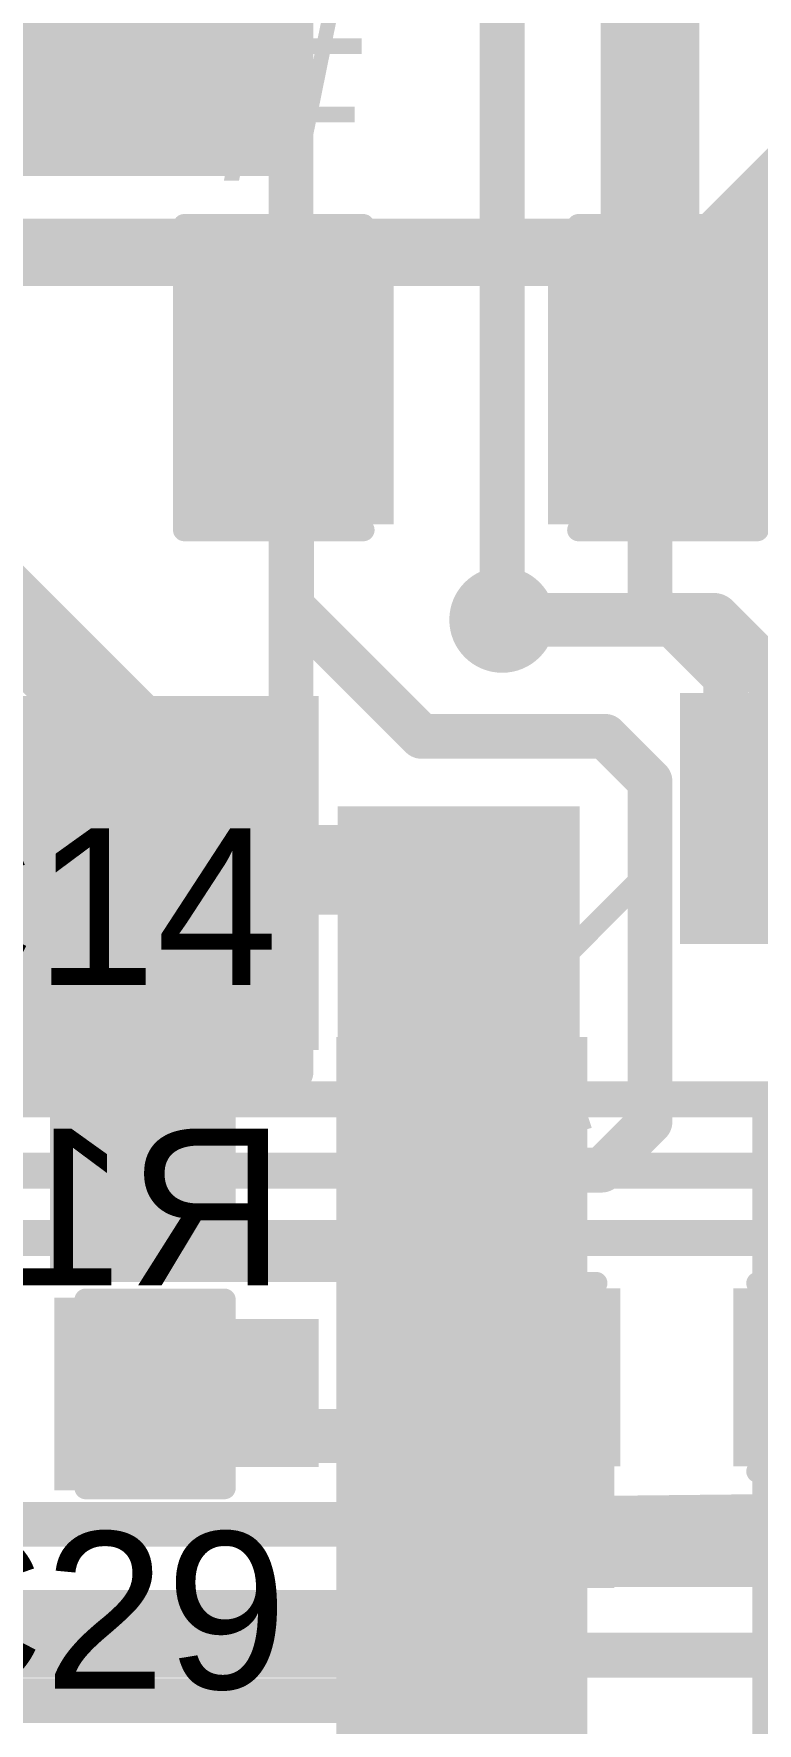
# Model space of a CAD drawing. Header units: millimetres. Extents: x -1.46 to 1.41, y -0.13 to 2.68.
# Drawn here: x 0.2414 to 0.4029, y 0.6228 to 0.9997 of the extents above; entities that cross this region are included whole.
import ezdxf

# ---------------------------------------------------------------- set-up
doc = ezdxf.new("R2010")
doc.units = ezdxf.units.MM
doc.header["$MEASUREMENT"] = 0
for name, color, linetype in [('BottomLayer', 5, 'Continuous'), ('BottomOverlay', 54, 'Continuous'), ('BottomPaste', 16, 'Continuous'), ('BottomSolder', 6, 'Continuous'), ('Mechanical2', 216, 'Continuous'), ('TopLayer', 1, 'Continuous'), ('TopOverlay', 2, 'Continuous'), ('TopPaste', 8, 'Continuous'), ('TopSolder', 216, 'Continuous'), ('ViaHoleLayer', 16, 'Continuous')]:
    doc.layers.add(name, color=color, linetype=linetype)
doc.styles.add('Arial', font='arial.ttf', dxfattribs={"height": 0.2})

# ---------------------------------------------------------------- blocks, each defined once
blk = doc.blocks.new('CAP0805_58')
at = {"layer": 'TopLayer'}
for points in [[(-0.06, 0.03), (-0.02, 0.03), (-0.02, -0.03), (-0.06, -0.03)], [(0.02, 0.03), (0.06, 0.03), (0.06, -0.03), (0.02, -0.03)]]:
    blk.add_hatch(color=1, dxfattribs=at).paths.add_polyline_path(points)
at = {"layer": 'TopPaste'}
for points in [[(-0.06, 0.03), (-0.02, 0.03), (-0.02, -0.03), (-0.06, -0.03)], [(0.02, 0.03), (0.06, 0.03), (0.06, -0.03), (0.02, -0.03)]]:
    blk.add_hatch(color=8, dxfattribs=at).paths.add_polyline_path(points)
at = {"layer": 'TopSolder'}
for points in [[(-0.0627559, 0.0327559), (-0.0172441, 0.0327559), (-0.0172441, -0.0327559), (-0.0627559, -0.0327559)], [(0.0172441, 0.0327559), (0.0627559, 0.0327559), (0.0627559, -0.0327559), (0.0172441, -0.0327559)]]:
    blk.add_hatch(color=216, dxfattribs=at).paths.add_polyline_path(points)
at = {"layer": 'TopOverlay', "const_width": 0.005}
for points in [[(-0.024, 0.034), (-0.064, 0.034)], [(-0.064, 0.034), (-0.064, -0.034)], [(0.064, 0.034), (0.024, 0.034)], [(0.064, 0.034), (0.064, -0.034)], [(-0.024, -0.034), (-0.064, -0.034)], [(0.064, -0.034), (0.024, -0.034)]]:
    blk.add_lwpolyline(points, dxfattribs=at)
at = {"layer": 'TopOverlay', "const_width": 0.0025}
for points in [[(-0.06525, 0.034, 1), (-0.06275, 0.034, 1)], [(-0.06525, 0.034, 1), (-0.06275, 0.034, 1)], [(-0.02525, 0.034, 1), (-0.02275, 0.034, 1)], [(0.02275, 0.034, 1), (0.02525, 0.034, 1)], [(0.06275, 0.034, 1), (0.06525, 0.034, 1)], [(0.06275, 0.034, 1), (0.06525, 0.034, 1)], [(-0.06525, -0.034, 1), (-0.06275, -0.034, 1)], [(-0.06525, -0.034, 1), (-0.06275, -0.034, 1)], [(-0.02525, -0.034, 1), (-0.02275, -0.034, 1)], [(0.02275, -0.034, 1), (0.02525, -0.034, 1)], [(0.06275, -0.034, 1), (0.06525, -0.034, 1)], [(0.06275, -0.034, 1), (0.06525, -0.034, 1)]]:
    blk.add_lwpolyline(points, format="xyb", close=True, dxfattribs=at)
blk = doc.blocks.new('CAP_0603_B_74')
at = {"layer": 'BottomLayer'}
for points in [[(-0.045, -0.0175), (-0.045, 0.0175), (-0.015, 0.0175), (-0.015, -0.0175)], [(0.015, -0.0175), (0.015, 0.0175), (0.045, 0.0175), (0.045, -0.0175)]]:
    blk.add_hatch(color=5, dxfattribs=at).paths.add_polyline_path(points)
at = {"layer": 'BottomPaste'}
for points in [[(-0.045, -0.0175), (-0.045, 0.0175), (-0.015, 0.0175), (-0.015, -0.0175)], [(0.015, -0.0175), (0.015, 0.0175), (0.045, 0.0175), (0.045, -0.0175)]]:
    blk.add_hatch(color=16, dxfattribs=at).paths.add_polyline_path(points)
at = {"layer": 'BottomSolder'}
for points in [[(-0.0473622, -0.0198622), (-0.0473622, 0.0198622), (-0.0126378, 0.0198622), (-0.0126378, -0.0198622)], [(0.0126378, -0.0198622), (0.0126378, 0.0198622), (0.0473622, 0.0198622), (0.0473622, -0.0198622)]]:
    blk.add_hatch(color=6, dxfattribs=at).paths.add_polyline_path(points)
at = {"layer": 'BottomOverlay', "const_width": 0.005}
for points in [[(-0.049, 0.021), (-0.049, -0.021)], [(-0.018, 0.021), (-0.049, 0.021)], [(0.049, 0.021), (0.018, 0.021)], [(0.049, 0.021), (0.049, -0.021)], [(-0.018, -0.021), (-0.049, -0.021)], [(0.049, -0.021), (0.018, -0.021)]]:
    blk.add_lwpolyline(points, dxfattribs=at)
at = {"layer": 'BottomOverlay', "const_width": 0.0025}
for points in [[(-0.05025, 0.021, 1), (-0.04775, 0.021, 1)], [(-0.05025, 0.021, 1), (-0.04775, 0.021, 1)], [(-0.01925, 0.021, 1), (-0.01675, 0.021, 1)], [(0.01675, 0.021, 1), (0.01925, 0.021, 1)], [(0.04775, 0.021, 1), (0.05025, 0.021, 1)], [(0.04775, 0.021, 1), (0.05025, 0.021, 1)], [(-0.05025, -0.021, 1), (-0.04775, -0.021, 1)], [(-0.05025, -0.021, 1), (-0.04775, -0.021, 1)], [(-0.01925, -0.021, 1), (-0.01675, -0.021, 1)], [(0.01675, -0.021, 1), (0.01925, -0.021, 1)], [(0.04775, -0.021, 1), (0.05025, -0.021, 1)], [(0.04775, -0.021, 1), (0.05025, -0.021, 1)]]:
    blk.add_lwpolyline(points, format="xyb", close=True, dxfattribs=at)
blk = doc.blocks.new('CAP_0603_87')
at = {"layer": 'TopLayer'}
for points in [[(-0.015, 0.0175), (-0.015, -0.0175), (-0.045, -0.0175), (-0.045, 0.0175)], [(0.045, 0.0175), (0.045, -0.0175), (0.015, -0.0175), (0.015, 0.0175)]]:
    blk.add_hatch(color=1, dxfattribs=at).paths.add_polyline_path(points)
at = {"layer": 'TopPaste'}
for points in [[(-0.015, 0.0175), (-0.015, -0.0175), (-0.045, -0.0175), (-0.045, 0.0175)], [(0.045, 0.0175), (0.045, -0.0175), (0.015, -0.0175), (0.015, 0.0175)]]:
    blk.add_hatch(color=8, dxfattribs=at).paths.add_polyline_path(points)
at = {"layer": 'TopSolder'}
for points in [[(-0.0126378, 0.0198622), (-0.0126378, -0.0198622), (-0.0473622, -0.0198622), (-0.0473622, 0.0198622)], [(0.0473622, 0.0198622), (0.0473622, -0.0198622), (0.0126378, -0.0198622), (0.0126378, 0.0198622)]]:
    blk.add_hatch(color=216, dxfattribs=at).paths.add_polyline_path(points)
at = {"layer": 'TopOverlay', "const_width": 0.005}
for points in [[(-0.018, 0.021), (-0.049, 0.021)], [(-0.049, 0.021), (-0.049, -0.021)], [(0.049, 0.021), (0.018, 0.021)], [(0.049, 0.021), (0.049, -0.021)], [(-0.018, -0.021), (-0.049, -0.021)], [(0.049, -0.021), (0.018, -0.021)]]:
    blk.add_lwpolyline(points, dxfattribs=at)
at = {"layer": 'TopOverlay', "const_width": 0.0025}
for points in [[(-0.05025, 0.021, 1), (-0.04775, 0.021, 1)], [(-0.05025, 0.021, 1), (-0.04775, 0.021, 1)], [(-0.01925, 0.021, 1), (-0.01675, 0.021, 1)], [(0.01675, 0.021, 1), (0.01925, 0.021, 1)], [(0.04775, 0.021, 1), (0.05025, 0.021, 1)], [(0.04775, 0.021, 1), (0.05025, 0.021, 1)], [(-0.05025, -0.021, 1), (-0.04775, -0.021, 1)], [(-0.05025, -0.021, 1), (-0.04775, -0.021, 1)], [(-0.01925, -0.021, 1), (-0.01675, -0.021, 1)], [(0.01675, -0.021, 1), (0.01925, -0.021, 1)], [(0.04775, -0.021, 1), (0.05025, -0.021, 1)], [(0.04775, -0.021, 1), (0.05025, -0.021, 1)]]:
    blk.add_lwpolyline(points, format="xyb", close=True, dxfattribs=at)
blk = doc.blocks.new('CAP_0603_97')
at = {"layer": 'TopLayer'}
for points in [[(-0.015, 0.0175), (-0.015, -0.0175), (-0.045, -0.0175), (-0.045, 0.0175)], [(0.045, 0.0175), (0.045, -0.0175), (0.015, -0.0175), (0.015, 0.0175)]]:
    blk.add_hatch(color=1, dxfattribs=at).paths.add_polyline_path(points)
at = {"layer": 'TopPaste'}
for points in [[(-0.015, 0.0175), (-0.015, -0.0175), (-0.045, -0.0175), (-0.045, 0.0175)], [(0.045, 0.0175), (0.045, -0.0175), (0.015, -0.0175), (0.015, 0.0175)]]:
    blk.add_hatch(color=8, dxfattribs=at).paths.add_polyline_path(points)
at = {"layer": 'TopSolder'}
for points in [[(-0.011, 0.0215), (-0.011, -0.0215), (-0.049, -0.0215), (-0.049, 0.0215)], [(0.049, 0.0215), (0.049, -0.0215), (0.011, -0.0215), (0.011, 0.0215)]]:
    blk.add_hatch(color=216, dxfattribs=at).paths.add_polyline_path(points)
at = {"layer": 'TopOverlay', "const_width": 0.005}
for points in [[(-0.018, 0.021), (-0.049, 0.021)], [(-0.049, 0.021), (-0.049, -0.021)], [(0.049, 0.021), (0.018, 0.021)], [(0.049, 0.021), (0.049, -0.021)], [(-0.018, -0.021), (-0.049, -0.021)], [(0.049, -0.021), (0.018, -0.021)]]:
    blk.add_lwpolyline(points, dxfattribs=at)
at = {"layer": 'TopOverlay', "const_width": 0.0025}
for points in [[(-0.05025, 0.021, 1), (-0.04775, 0.021, 1)], [(-0.05025, 0.021, 1), (-0.04775, 0.021, 1)], [(-0.01925, 0.021, 1), (-0.01675, 0.021, 1)], [(0.01675, 0.021, 1), (0.01925, 0.021, 1)], [(0.04775, 0.021, 1), (0.05025, 0.021, 1)], [(0.04775, 0.021, 1), (0.05025, 0.021, 1)], [(-0.05025, -0.021, 1), (-0.04775, -0.021, 1)], [(-0.05025, -0.021, 1), (-0.04775, -0.021, 1)], [(-0.01925, -0.021, 1), (-0.01675, -0.021, 1)], [(0.01675, -0.021, 1), (0.01925, -0.021, 1)], [(0.04775, -0.021, 1), (0.05025, -0.021, 1)], [(0.04775, -0.021, 1), (0.05025, -0.021, 1)]]:
    blk.add_lwpolyline(points, format="xyb", close=True, dxfattribs=at)
blk = doc.blocks.new('RES_2512_B_136')
at = {"layer": 'BottomLayer'}
for points in [[(-0.15944875, 0.06692915), (-0.09645665, 0.06692915), (-0.09645665, -0.06692915), (-0.15944875, -0.06692915)], [(0.09645675, 0.06692915), (0.15944885, 0.06692915), (0.15944885, -0.06692915), (0.09645675, -0.06692915)]]:
    blk.add_hatch(color=5, dxfattribs=at).paths.add_polyline_path(points)
at = {"layer": 'BottomPaste'}
for points in [[(-0.15944875, 0.06692915), (-0.09645665, 0.06692915), (-0.09645665, -0.06692915), (-0.15944875, -0.06692915)], [(0.09645675, 0.06692915), (0.15944885, 0.06692915), (0.15944885, -0.06692915), (0.09645675, -0.06692915)]]:
    blk.add_hatch(color=16, dxfattribs=at).paths.add_polyline_path(points)
at = {"layer": 'BottomSolder'}
for points in [[(-0.16344875, 0.07092915), (-0.09245665, 0.07092915), (-0.09245665, -0.07092915), (-0.16344875, -0.07092915)], [(0.09245675, 0.07092915), (0.16344885, 0.07092915), (0.16344885, -0.07092915), (0.09245675, -0.07092915)]]:
    blk.add_hatch(color=6, dxfattribs=at).paths.add_polyline_path(points)
at = {"layer": 'BottomOverlay', "const_width": 0.01}
for points in [[(-0.167, -0.073), (-0.167, 0.073)], [(0.1667936, 0.073), (-0.167, 0.073)], [(0.1667936, -0.073), (0.1667936, 0.073)], [(0.1667936, -0.073), (-0.167, -0.073)]]:
    blk.add_lwpolyline(points, dxfattribs=at)
at = {"layer": 'BottomOverlay', "const_width": 0.005}
for points in [[(-0.1695, 0.073, 1), (-0.1645, 0.073, 1)], [(-0.1695, 0.073, 1), (-0.1645, 0.073, 1)], [(0.1642936, 0.073, 1), (0.1692936, 0.073, 1)], [(0.1642936, 0.073, 1), (0.1692936, 0.073, 1)], [(-0.1695, -0.073, 1), (-0.1645, -0.073, 1)], [(-0.1695, -0.073, 1), (-0.1645, -0.073, 1)], [(0.1642936, -0.073, 1), (0.1692936, -0.073, 1)], [(0.1642936, -0.073, 1), (0.1692936, -0.073, 1)]]:
    blk.add_lwpolyline(points, format="xyb", close=True, dxfattribs=at)
blk = doc.blocks.new('48_TQFP_EP__7X7__158')
at = {"layer": 'TopLayer'}
for points in [[(-0.1019685, 0.19133865), (-0.1019685, 0.14330715), (-0.1145669, 0.14330715), (-0.1145669, 0.19133865)], [(-0.14330705, 0.1145669), (-0.14330705, 0.1019685), (-0.19133855, 0.1019685), (-0.19133855, 0.1145669)], [(-0.14330705, 0.0948819), (-0.14330705, 0.0822835), (-0.19133855, 0.0822835), (-0.19133855, 0.0948819)], [(-0.14330705, 0.0751968), (-0.14330705, 0.0625984), (-0.19133855, 0.0625984), (-0.19133855, 0.0751968)], [(-0.14330705, 0.0555118), (-0.14330705, 0.0429134), (-0.19133855, 0.0429134), (-0.19133855, 0.0555118)], [(-0.14330705, 0.0358267), (-0.14330705, 0.0232283), (-0.19133855, 0.0232283), (-0.19133855, 0.0358267)], [(-0.14330705, 0.0161417), (-0.14330705, 0.0035433), (-0.19133855, 0.0035433), (-0.19133855, 0.0161417)], [(-0.14330705, -0.0035433), (-0.14330705, -0.0161417), (-0.19133855, -0.0161417), (-0.19133855, -0.0035433)], [(-0.14330705, -0.0232284), (-0.14330705, -0.0358268), (-0.19133855, -0.0358268), (-0.19133855, -0.0232284)]]:
    blk.add_hatch(color=1, dxfattribs=at).paths.add_polyline_path(points)
at = {"layer": 'TopPaste'}
for points in [[(-0.1019685, 0.19133865), (-0.1019685, 0.14330715), (-0.1145669, 0.14330715), (-0.1145669, 0.19133865)], [(-0.14330705, 0.1145669), (-0.14330705, 0.1019685), (-0.19133855, 0.1019685), (-0.19133855, 0.1145669)], [(-0.14330705, 0.0948819), (-0.14330705, 0.0822835), (-0.19133855, 0.0822835), (-0.19133855, 0.0948819)], [(-0.14330705, 0.0751968), (-0.14330705, 0.0625984), (-0.19133855, 0.0625984), (-0.19133855, 0.0751968)], [(-0.14330705, 0.0555118), (-0.14330705, 0.0429134), (-0.19133855, 0.0429134), (-0.19133855, 0.0555118)], [(-0.14330705, 0.0358267), (-0.14330705, 0.0232283), (-0.19133855, 0.0232283), (-0.19133855, 0.0358267)], [(-0.14330705, 0.0161417), (-0.14330705, 0.0035433), (-0.19133855, 0.0035433), (-0.19133855, 0.0161417)], [(-0.14330705, -0.0035433), (-0.14330705, -0.0161417), (-0.19133855, -0.0161417), (-0.19133855, -0.0035433)], [(-0.14330705, -0.0232284), (-0.14330705, -0.0358268), (-0.19133855, -0.0358268), (-0.19133855, -0.0232284)]]:
    blk.add_hatch(color=8, dxfattribs=at).paths.add_polyline_path(points)
at = {"layer": 'TopSolder'}
for points in [[(-0.0979685, 0.19533865), (-0.0979685, 0.13930715), (-0.1185669, 0.13930715), (-0.1185669, 0.19533865)], [(-0.13930705, 0.1185669), (-0.13930705, 0.0979685), (-0.19533855, 0.0979685), (-0.19533855, 0.1185669)], [(0.1024252, 0.1024252), (0.1024252, -0.1024252), (-0.1024252, -0.1024252), (-0.1024252, 0.1024252)], [(-0.13930705, 0.0988819), (-0.13930705, 0.0782835), (-0.19533855, 0.0782835), (-0.19533855, 0.0988819)], [(-0.13930705, 0.0791968), (-0.13930705, 0.0585984), (-0.19533855, 0.0585984), (-0.19533855, 0.0791968)], [(-0.13930705, 0.0595118), (-0.13930705, 0.0389134), (-0.19533855, 0.0389134), (-0.19533855, 0.0595118)], [(-0.13930705, 0.0398267), (-0.13930705, 0.0192283), (-0.19533855, 0.0192283), (-0.19533855, 0.0398267)], [(-0.13930705, 0.0201417), (-0.13930705, -0.0004567), (-0.19533855, -0.0004567), (-0.19533855, 0.0201417)], [(-0.13930705, 0.0004567), (-0.13930705, -0.0201417), (-0.19533855, -0.0201417), (-0.19533855, 0.0004567)], [(-0.13930705, -0.0192284), (-0.13930705, -0.0398268), (-0.19533855, -0.0398268), (-0.19533855, -0.0192284)]]:
    blk.add_hatch(color=216, dxfattribs=at).paths.add_polyline_path(points)
at = {"layer": 'TopOverlay', "const_width": 0.005}
blk.add_lwpolyline([(-0.157, 0.1240001), (-0.124, 0.1570001)], dxfattribs=at)
at = {"layer": 'TopOverlay'}
for points, const_width in [([(-0.12525, 0.1570001, 1), (-0.12275, 0.1570001, 1)], 0.0025), ([(-0.177, 0.128, 1), (-0.185, 0.128, 1)], 0.01), ([(-0.1875, 0.128, 1), (-0.1825, 0.128, 1)], 0.005), ([(-0.1795, 0.128, 1), (-0.1745, 0.128, 1)], 0.005), ([(-0.15825, 0.1240001, 1), (-0.15575, 0.1240001, 1)], 0.0025)]:
    blk.add_lwpolyline(points, format="xyb", close=True, dxfattribs=dict(at, const_width=const_width))

msp = doc.modelspace()

# ---------------------------------------------------------------- hatches: boundary and pattern name
at = {"layer": 'BottomLayer'}
for points in [[(0.2940001, 0.9679999), (0.2940001, 1.0949999), (0.1560001, 1.0949999), (0.1560001, 0.9679999)], [(-0.102, 0.773), (0.305, 0.773), (0.305, 0.852), (-0.102, 0.852)], [(0.336, 0.653), (0.371, 0.653), (0.371, 0.717622), (0.336, 0.717622)], [(0.399, 0.682), (0.526, 0.682), (0.526, 0.718), (0.399, 0.718)]]:
    msp.add_hatch(color=5, dxfattribs=at).paths.add_polyline_path(points)
h = msp.add_hatch(color=5, dxfattribs=at)
edge = h.paths.add_edge_path()
edge.add_arc((0.346, 0.869), 0.011811, 0, 360)
h = msp.add_hatch(color=5, dxfattribs=at)
edge = h.paths.add_edge_path()
edge.add_arc((0.292, 0.699), 0.011811, 0, 360)
at = {"layer": 'BottomSolder'}
h = msp.add_hatch(color=6, dxfattribs=at)
edge = h.paths.add_edge_path()
edge.add_arc((0.346, 0.869), 0.0059055, 0, 360)
h = msp.add_hatch(color=6, dxfattribs=at)
edge = h.paths.add_edge_path()
edge.add_arc((0.292, 0.699), 0.0059055, 0, 360)
at = {"layer": 'TopLayer'}
h = msp.add_hatch(color=1, dxfattribs=at)
edge = h.paths.add_edge_path()
edge.add_arc((0.346, 0.869), 0.011811, 0, 360)
for points in [[(0.3092852, 0.7593715), (0.3632852, 0.7593715), (0.3632852, 0.8273715), (0.3092852, 0.8273715)], [(0.245, 0.7222984), (0.2853142, 0.7222984), (0.2853142, 0.761), (0.245, 0.761)], [(0.245, 0.7212984), (0.32, 0.7212984), (0.32, 0.7322984), (0.245, 0.7322984)], [(0.3122852, 0.7003715), (0.3622852, 0.7003715), (0.3622852, 0.7323715), (0.3122852, 0.7323715)], [(0.25, 0.68), (0.305, 0.68), (0.305, 0.713), (0.25, 0.713)]]:
    msp.add_hatch(color=1, dxfattribs=at).paths.add_polyline_path(points)
h = msp.add_hatch(color=1, dxfattribs=at)
edge = h.paths.add_edge_path()
edge.add_arc((0.292, 0.699), 0.011811, 0, 360)
at = {"layer": 'TopSolder'}
h = msp.add_hatch(color=216, dxfattribs=at)
edge = h.paths.add_edge_path()
edge.add_arc((0.346, 0.869), 0.0059055, 0, 360)
h = msp.add_hatch(color=216, dxfattribs=at)
edge = h.paths.add_edge_path()
edge.add_arc((0.292, 0.699), 0.0059055, 0, 360)
at = {"layer": 'ViaHoleLayer'}
h = msp.add_hatch(color=16, dxfattribs=at)
edge = h.paths.add_edge_path()
edge.add_arc((0.346, 0.869), 0.0059055, 0, 360)
h = msp.add_hatch(color=16, dxfattribs=at)
edge = h.paths.add_edge_path()
edge.add_arc((0.292, 0.699), 0.0059055, 0, 360)

# ---------------------------------------------------------------- linework, layer by layer
at = {"layer": 'BottomLayer'}
for points, const_width in [([(0.3927025, 0.951), (0.4157025, 0.974)], 0.015), ([(0.059811, 0.951), (0.3927025, 0.951)], 0.015), ([(0.346, 0.869), (0.3932198, 0.869)], 0.012), ([(0.3932198, 0.869), (0.4747576, 0.7874622)], 0.012), ([(0.0798178, 0.762), (0.6330001, 0.762)], 0.008), ([(0.0851173, 0.7460863), (0.6273865, 0.7460863)], 0.008), ([(0.0913305, 0.7310863), (0.6211733, 0.7310863)], 0.008), ([(0.346, 0.691), (0.355, 0.7)], 0.012), ([(0.346, 0.6790295), (0.346, 0.691)], 0.012), ([(0.352811, 0.663189), (0.421, 0.663189)], 0.02), ([(0.35, 0.666), (0.352811, 0.663189)], 0.01), ([(0.150278, 0.638), (0.4789291, 0.638)], 0.01)]:
    msp.add_lwpolyline(points, dxfattribs=dict(at, const_width=const_width))
for points, const_width in [([(0.3889525, 0.951, 1), (0.3964525, 0.951, 1)], 0.0075), ([(0.3889525, 0.951, 1), (0.3964525, 0.951, 1)], 0.0075), ([(0.343, 0.869, 1), (0.349, 0.869, 1)], 0.006), ([(0.3902198, 0.869, 1), (0.3962198, 0.869, 1)], 0.006), ([(0.3902198, 0.869, 1), (0.3962198, 0.869, 1)], 0.006), ([(0.352, 0.7, 1), (0.358, 0.7, 1)], 0.006), ([(0.343, 0.691, 1), (0.349, 0.691, 1)], 0.006), ([(0.343, 0.691, 1), (0.349, 0.691, 1)], 0.006), ([(0.343, 0.6790295, 1), (0.349, 0.6790295, 1)], 0.006), ([(0.347811, 0.663189, 1), (0.357811, 0.663189, 1)], 0.01), ([(0.3475, 0.666, 1), (0.3525, 0.666, 1)], 0.005), ([(0.350311, 0.663189, 1), (0.355311, 0.663189, 1)], 0.005)]:
    msp.add_lwpolyline(points, format="xyb", close=True, dxfattribs=dict(at, const_width=const_width))
at = {"layer": 'Mechanical2', "const_width": 0.015}
msp.add_lwpolyline([(1.3976378, 1.279528, 1), (-1.3976378, 1.279528, 1)], format="xyb", close=True, dxfattribs=at)
at = {"layer": 'TopLayer'}
for points, const_width in [([(0.379, 0.9230334), (0.379, 1.1160001)], 0.022), ([(0.346, 0.869), (0.346, 1.0811837)], 0.01), ([(0.299, 0.8720001), (0.299, 0.9230334)], 0.01), ([(0.379, 0.873), (0.379, 0.9230334)], 0.01), ([(0.1742852, 0.8733715), (0.265, 0.7826567)], 0.04), ([(0.226, 0.8800001), (0.2927437, 0.8132564)], 0.02), ([(0.299, 0.8720001), (0.3280001, 0.843)], 0.01), ([(0.379, 0.873), (0.3958975, 0.8561025)], 0.01), ([(0.3958975, 0.8437102), (0.3958975, 0.8561025)], 0.01), ([(0.3958975, 0.8437102), (0.3960175, 0.8435902)], 0.01), ([(0.3960175, 0.8246944), (0.3960175, 0.8435902)], 0.01), ([(0.3280001, 0.843), (0.3690001, 0.843)], 0.01), ([(0.3690001, 0.843), (0.379, 0.8330001)], 0.01), ([(0.379, 0.757), (0.379, 0.8330001)], 0.01), ([(0.2927437, 0.8132564), (0.3192852, 0.8132564)], 0.02), ([(0.3192852, 0.8132564), (0.3362852, 0.7962564)], 0.02), ([(0.3362852, 0.7933715), (0.3362852, 0.7962564)], 0.02), ([(0.265, 0.757), (0.265, 0.7826567)], 0.04), ([(0.3215211, 0.7669384), (0.3215211, 0.7810805)], 0.01), ([(0.3215211, 0.7669384), (0.3228203, 0.7656392)], 0.01), ([(0.3228203, 0.7656392), (0.3369624, 0.7656392)], 0.01), ([(0.265, 0.7552353), (0.265, 0.757)], 0.01), ([(0.3682224, 0.7462224), (0.379, 0.757)], 0.01), ([(0.265, 0.7552353), (0.2753677, 0.7448676)], 0.01), ([(0.3369624, 0.7459542), (0.3372306, 0.7462224)], 0.01), ([(0.3372306, 0.7462224), (0.3682224, 0.7462224)], 0.01), ([(0.2753677, 0.7325821), (0.2753677, 0.7448676)], 0.01), ([(0.2753677, 0.7325821), (0.2803143, 0.7276355)], 0.01), ([(0.3172852, 0.7271499), (0.3225465, 0.7218886)], 0.01), ([(0.3225465, 0.721), (0.3225465, 0.7218886)], 0.01), ([(0.265, 0.6962984), (0.2663913, 0.6976897)], 0.022), ([(0.2663913, 0.6976897), (0.2886897, 0.6976897)], 0.022), ([(0.2886897, 0.6976897), (0.289, 0.698)], 0.022), ([(0.289, 0.698), (0.2902971, 0.698)], 0.012), ([(0.2902971, 0.698), (0.3013981, 0.686899)], 0.012), ([(0.3013981, 0.686899), (0.3369624, 0.686899)], 0.012), ([(0.2221803, 0.667214), (0.3369624, 0.667214)], 0.01), ([(0.3369624, 0.667214), (0.3559782, 0.6674173)], 0.01), ([(0.3560509, 0.6674173), (0.4209368, 0.6681097)], 0.012), ([(0.3559782, 0.6674173), (0.3560509, 0.6674173)], 0.01), ([(0.162471, 0.647529), (0.3369624, 0.647529)], 0.01), ([(0.1538423, 0.6278439), (0.3369624, 0.6278439)], 0.01)]:
    msp.add_lwpolyline(points, dxfattribs=dict(at, const_width=const_width))
for points, const_width in [([(0.3735, 0.9230334, 1), (0.3845, 0.9230334, 1)], 0.011), ([(0.2965, 0.9230334, 1), (0.3015, 0.9230334, 1)], 0.005), ([(0.3765, 0.9230334, 1), (0.3815, 0.9230334, 1)], 0.005), ([(0.2965, 0.8720001, 1), (0.3015, 0.8720001, 1)], 0.005), ([(0.2965, 0.8720001, 1), (0.3015, 0.8720001, 1)], 0.005), ([(0.3765, 0.873, 1), (0.3815, 0.873, 1)], 0.005), ([(0.3765, 0.873, 1), (0.3815, 0.873, 1)], 0.005), ([(0.3435, 0.869, 1), (0.3485, 0.869, 1)], 0.005), ([(0.3933975, 0.8561025, 1), (0.3983975, 0.8561025, 1)], 0.005), ([(0.3933975, 0.8561025, 1), (0.3983975, 0.8561025, 1)], 0.005), ([(0.3933975, 0.8437102, 1), (0.3983975, 0.8437102, 1)], 0.005), ([(0.3933975, 0.8437102, 1), (0.3983975, 0.8437102, 1)], 0.005), ([(0.3935175, 0.8435902, 1), (0.3985175, 0.8435902, 1)], 0.005), ([(0.3935175, 0.8435902, 1), (0.3985175, 0.8435902, 1)], 0.005), ([(0.3255001, 0.843, 1), (0.3305001, 0.843, 1)], 0.005), ([(0.3255001, 0.843, 1), (0.3305001, 0.843, 1)], 0.005), ([(0.3665001, 0.843, 1), (0.3715001, 0.843, 1)], 0.005), ([(0.3665001, 0.843, 1), (0.3715001, 0.843, 1)], 0.005), ([(0.3765, 0.8330001, 1), (0.3815, 0.8330001, 1)], 0.005), ([(0.3765, 0.8330001, 1), (0.3815, 0.8330001, 1)], 0.005), ([(0.3935175, 0.8246944, 1), (0.3985175, 0.8246944, 1)], 0.005), ([(0.2877437, 0.8132564, 1), (0.2977437, 0.8132564, 1)], 0.01), ([(0.2877437, 0.8132564, 1), (0.2977437, 0.8132564, 1)], 0.01), ([(0.3142852, 0.8132564, 1), (0.3242852, 0.8132564, 1)], 0.01), ([(0.3142852, 0.8132564, 1), (0.3242852, 0.8132564, 1)], 0.01), ([(0.3312852, 0.7962564, 1), (0.3412852, 0.7962564, 1)], 0.01), ([(0.3312852, 0.7962564, 1), (0.3412852, 0.7962564, 1)], 0.01), ([(0.3312852, 0.7933715, 1), (0.3412852, 0.7933715, 1)], 0.01), ([(0.255, 0.7826567, 1), (0.275, 0.7826567, 1)], 0.02), ([(0.255, 0.7826567, 1), (0.275, 0.7826567, 1)], 0.02), ([(0.3190211, 0.7810805, 1), (0.3240211, 0.7810805, 1)], 0.005), ([(0.255, 0.757, 1), (0.275, 0.757, 1)], 0.02), ([(0.3190211, 0.7669384, 1), (0.3240211, 0.7669384, 1)], 0.005), ([(0.3190211, 0.7669384, 1), (0.3240211, 0.7669384, 1)], 0.005), ([(0.3203203, 0.7656392, 1), (0.3253203, 0.7656392, 1)], 0.005), ([(0.3203203, 0.7656392, 1), (0.3253203, 0.7656392, 1)], 0.005), ([(0.3344624, 0.7656392, 1), (0.3394624, 0.7656392, 1)], 0.005), ([(0.2625, 0.757, 1), (0.2675, 0.757, 1)], 0.005), ([(0.3765, 0.757, 1), (0.3815, 0.757, 1)], 0.005), ([(0.3765, 0.757, 1), (0.3815, 0.757, 1)], 0.005), ([(0.2625, 0.7552353, 1), (0.2675, 0.7552353, 1)], 0.005), ([(0.2625, 0.7552353, 1), (0.2675, 0.7552353, 1)], 0.005), ([(0.3344624, 0.7459542, 1), (0.3394624, 0.7459542, 1)], 0.005), ([(0.3347306, 0.7462224, 1), (0.3397306, 0.7462224, 1)], 0.005), ([(0.3347306, 0.7462224, 1), (0.3397306, 0.7462224, 1)], 0.005), ([(0.3657224, 0.7462224, 1), (0.3707224, 0.7462224, 1)], 0.005), ([(0.3657224, 0.7462224, 1), (0.3707224, 0.7462224, 1)], 0.005), ([(0.2728677, 0.7448676, 1), (0.2778677, 0.7448676, 1)], 0.005), ([(0.2728677, 0.7448676, 1), (0.2778677, 0.7448676, 1)], 0.005), ([(0.2728677, 0.7325821, 1), (0.2778677, 0.7325821, 1)], 0.005), ([(0.2728677, 0.7325821, 1), (0.2778677, 0.7325821, 1)], 0.005), ([(0.2778143, 0.7276355, 1), (0.2828143, 0.7276355, 1)], 0.005), ([(0.3147852, 0.7271499, 1), (0.3197852, 0.7271499, 1)], 0.005), ([(0.3200465, 0.7218886, 1), (0.3250465, 0.7218886, 1)], 0.005), ([(0.3200465, 0.7218886, 1), (0.3250465, 0.7218886, 1)], 0.005), ([(0.3200465, 0.721, 1), (0.3250465, 0.721, 1)], 0.005), ([(0.2608913, 0.6976897, 1), (0.2718913, 0.6976897, 1)], 0.011), ([(0.2608913, 0.6976897, 1), (0.2718913, 0.6976897, 1)], 0.011), ([(0.2831897, 0.6976897, 1), (0.2941897, 0.6976897, 1)], 0.011), ([(0.2831897, 0.6976897, 1), (0.2941897, 0.6976897, 1)], 0.011), ([(0.2835, 0.698, 1), (0.2945, 0.698, 1)], 0.011), ([(0.2595, 0.6962984, 1), (0.2705, 0.6962984, 1)], 0.011), ([(0.286, 0.698, 1), (0.292, 0.698, 1)], 0.006), ([(0.2872971, 0.698, 1), (0.2932971, 0.698, 1)], 0.006), ([(0.2872971, 0.698, 1), (0.2932971, 0.698, 1)], 0.006), ([(0.2983981, 0.686899, 1), (0.3043981, 0.686899, 1)], 0.006), ([(0.2983981, 0.686899, 1), (0.3043981, 0.686899, 1)], 0.006), ([(0.3339624, 0.686899, 1), (0.3399624, 0.686899, 1)], 0.006), ([(0.3344624, 0.667214, 1), (0.3394624, 0.667214, 1)], 0.005), ([(0.3344624, 0.667214, 1), (0.3394624, 0.667214, 1)], 0.005), ([(0.3530509, 0.6674173, 1), (0.3590509, 0.6674173, 1)], 0.006), ([(0.3534782, 0.6674173, 1), (0.3584782, 0.6674173, 1)], 0.005), ([(0.3534782, 0.6674173, 1), (0.3584782, 0.6674173, 1)], 0.005), ([(0.3535509, 0.6674173, 1), (0.3585509, 0.6674173, 1)], 0.005), ([(0.3344624, 0.647529, 1), (0.3394624, 0.647529, 1)], 0.005), ([(0.3344624, 0.6278439, 1), (0.3394624, 0.6278439, 1)], 0.005)]:
    msp.add_lwpolyline(points, format="xyb", close=True, dxfattribs=dict(at, const_width=const_width))

# ---------------------------------------------------------------- block references
for name, p, rotation in [('RES_2512_B_136', (0.225857, 0.935), 270), ('CAP0805_58', (0.339, 0.9230334), 180), ('CAP_0603_87', (0.235, 0.757), 180), ('CAP_0603_B_74', (0.385, 0.7), 180), ('CAP_0603_97', (0.235, 0.6962984), 180)]:
    msp.add_blockref(name, p, dxfattribs=dict(rotation=rotation))
msp.add_blockref('48_TQFP_EP__7X7__158', (0.5042852, 0.6573715))

# ---------------------------------------------------------------- texts
at = {"layer": 'BottomOverlay', "style": 'Arial', "text_generation_flag": 2}
msp.add_text('*', height=0.045, rotation=360, dxfattribs=at).set_placement((0.367, 0.721))
msp.add_text('R13', height=0.035, dxfattribs=at).set_placement((0.2977358, 0.7205057))
at = {"layer": 'TopOverlay', "style": 'Arial'}
msp.add_text('#', height=0.045, rotation=360, dxfattribs=at).set_placement((0.28, 0.967))
for s, p in [('C14', (0.2062642, 0.7875057)), ('C29', (0.2083484, 0.6305057))]:
    msp.add_text(s, height=0.035, dxfattribs=at).set_placement(p)

doc.saveas('drawing.dxf')
